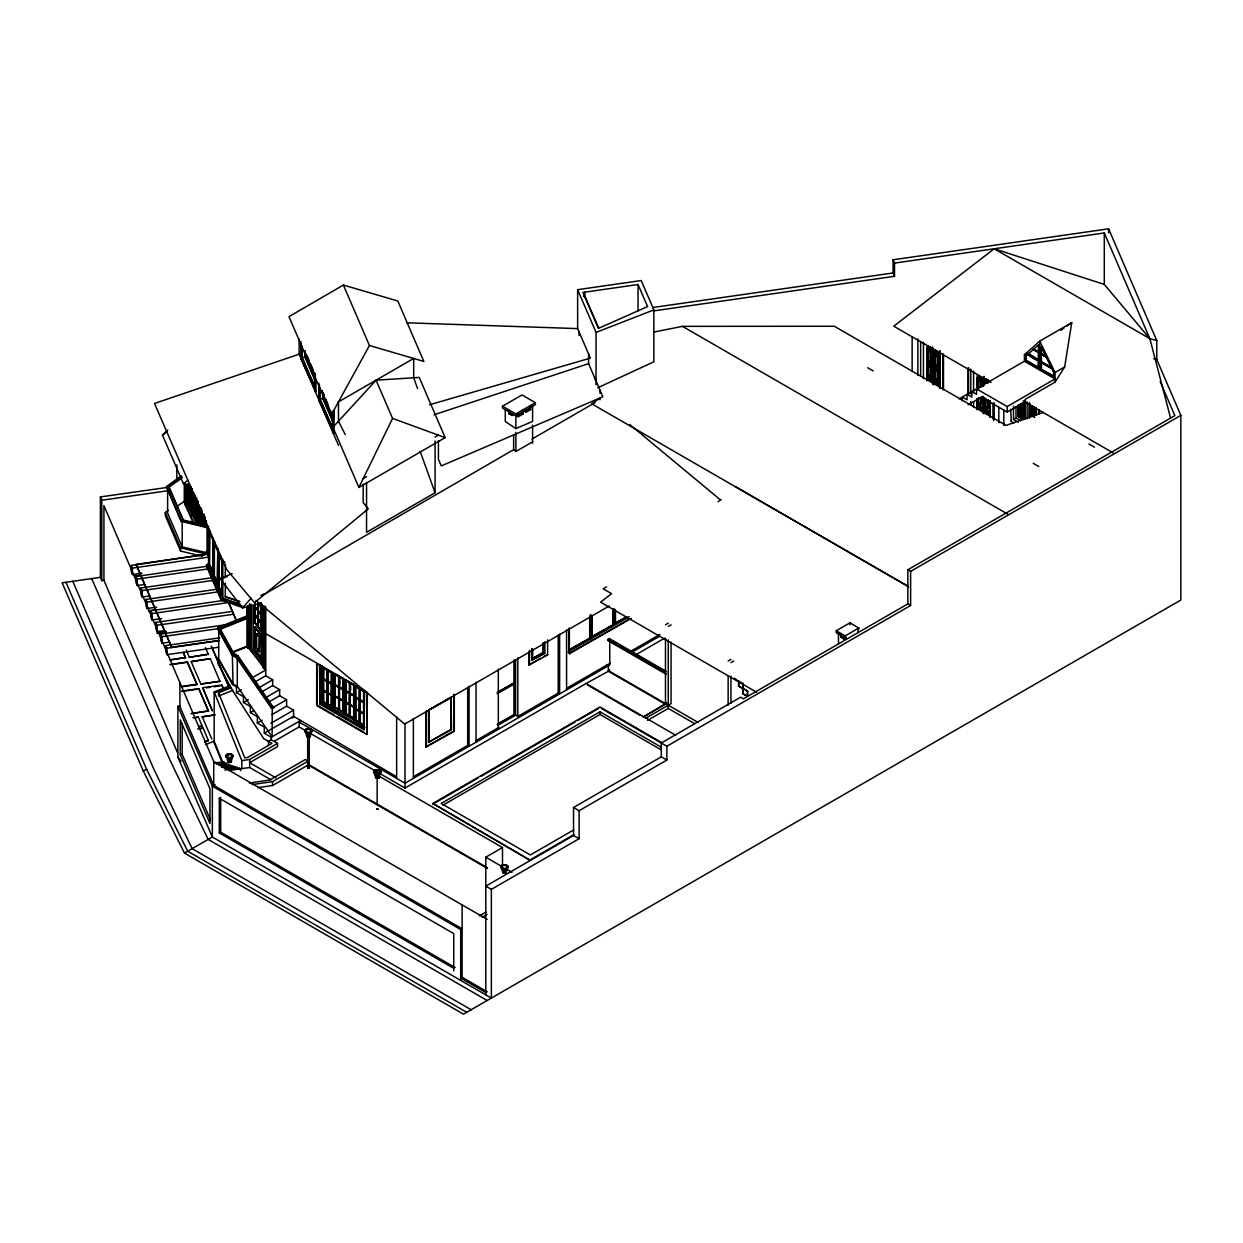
<?xml version="1.0" encoding="UTF-8"?>
<svg xmlns="http://www.w3.org/2000/svg" width="1243" height="1243" viewBox="0 0 1243 1243"><rect width="100%" height="100%" fill="white"/><g stroke="black" fill="none" stroke-linecap="round" stroke-linejoin="round"><path stroke-width="1.5" d="M579.067 335.47L579.067 331.912M598.598 327.903L584.816 296.036L584.816 292.167L638.047 284.523L647.572 306.586L598.411 328.401L582.889 292.447L584.816 292.167M596.05 384.755L596.05 332.394L577.638 289.681L641.217 280.545L653.865 309.895L653.865 361.791L597.805 387.738M229.613 762.13L229.644 757.981M227.034 754.905L227.795 761.804L229.877 762.456L229.908 757.593M308.59 732.795L308.559 736.944L306.99 736.462L306.462 732.143M305.996 729.719L306.757 736.617L308.839 737.27L308.87 732.407M309.119 732.795L309.087 736.928L310.051 736.571L310.626 732.205M377.515 773.923L377.484 778.056L375.914 777.574L375.386 773.255M374.904 770.831L375.681 777.73L377.748 778.382L377.794 773.519M504.565 873.021L504.596 868.873L502.467 868.22L503.011 872.539M502.001 865.796L502.762 872.695L504.844 873.332L504.876 868.484M505.124 868.857L505.093 873.006L506.056 872.633L506.631 868.282M230.934 760.094L231.291 756.956M231.182 760.436L231.571 756.94M310.128 735.25L310.532 731.754M379.162 772.882L378.804 776.02L502.498 847.555L502.498 864.926M379.441 772.882L379.208 777.823L377.748 778.382M229.877 762.456L231.322 761.897L231.959 756.801M308.839 737.27L310.284 736.711L310.921 731.614M379.208 777.823L379.83 772.742M504.844 873.332L506.289 872.788L506.926 867.692M1024.916 400.293L1024.916 418.875L1025.289 399.314L1055.058 382.129L1064.661 366.934L1071.746 322.636L1039.723 341.126L1024.403 354.799L1024.403 361.231L959.239 398.848M307.689 768.221L309.243 768.112L307.689 768.221L307.658 735.934M309.212 768.221L309.243 735.934M358.885 487.458L392.555 418.409L376.07 380.187L419.233 377.421L445.18 437.629L358.885 487.458L332.922 427.25L376.07 380.187M369.451 345.523L331.337 414.867L288.982 316.639L343.394 285.067L397.807 300.992L423.863 361.449L369.451 345.523L343.394 285.067M207.363 527.824L208.56 526.395M225.076 562.131L221.642 560.935L222.839 559.505L222.839 598.101L240.194 604.129M232.208 573.676L219.98 578.57L242.587 607.92L251.117 598.209M190.567 486.153L183.405 483.667L162.476 435.112L167.774 430.016M206.447 564.819L221.13 598.831L242.603 606.304L242.603 607.578L221.13 600.12L206.447 566.109L209.042 562.333M239.573 601.659L225.201 596.671L239.775 601.472M1025.801 356.151L1027.775 354.488L1038.62 360.75L1038.34 367.664L1025.801 360.423L1025.801 356.151L1026.081 360.268L1038.62 367.493M1027.93 354.255L1033.415 349.454L1038.62 352.453C1046.124 374.469 1011.289 340.116 1038.62 360.097M1033.57 349.221L1038.62 344.808C1045.596 361.402 1023.657 342.136 1038.62 351.816M162.476 435.112L167.059 431.554M183.405 483.667L187.988 480.109M1170.549 417.959L1149.868 338.655L1104.297 284.429L994.198 248.771L893.764 326.21L991.122 382.424M718.05 501.784L720.971 499.531M182.037 476.955L168.768 486.231L183.327 520.009L206.773 525.432L207.348 527.716L181.027 521.299L166.469 486.572L181.416 475.727M169.452 485.36L175.434 481.025M178.433 478.866L181.416 476.69M169.172 486.262L181.587 477.405M176.926 506.46L184.694 500.929M202.329 556.336L180.546 551.022L165.319 515.721L165.319 512.504L168.427 510.298M1060.745 330.405L1063.884 328.183M1067.038 325.961L1071.746 322.636M183.327 520.972L168.768 487.209L182.037 477.918M968.079 404.783L982.887 396.253M363.205 478.586L366.545 476.659M435.081 437.085L438.422 435.159M502.498 406.212L521.998 394.948L535.376 402.67L535.376 404.596L515.876 415.861L502.498 408.139L502.498 406.212L515.876 413.935L535.376 402.67M508.775 413.686L509.894 413.049L513.235 414.976L512.116 415.628L508.775 413.686L508.775 410.159M518.036 415.566L522.013 413.282L523.132 413.919L523.132 410.066M523.132 413.919L517.834 416.98L517.834 413.127M530.652 409.584L525.96 412.288L524.841 411.651L529.534 408.931L530.652 409.584L530.652 405.715M435.081 440.923L435.081 492.741L366.545 532.315L366.545 482.408M260.937 595.537L264.106 593.703M513.639 434.599L513.639 449.64L265.707 593.517M532.02 439.028L595.024 402.654M513.639 449.64L515.876 451.489L532.594 441.84M217.665 627.668L232.332 654.113L236.59 656.568L237.972 655.76L273.631 707.873L271.409 708.199L236.59 657.842L232.332 655.387L217.665 628.958L217.665 627.668L246.58 616.046L247.388 617.087L219.778 628.181L219.778 629.471L247.388 618.377L247.264 605.9M236.59 657.842L237.972 657.05L242.323 663.342M273.631 706.583L272.248 707.391L272.108 736.742L237.273 686.4L233.031 683.945L217.882 657.687L232.457 684.567L236.45 686.866L237.273 686.4L237.273 657.454L234.445 655.807M252.329 677.715L265.707 669.993L247.264 646.049L233.435 651.518M236.45 686.866L236.45 692.662L241.328 689.849M255.949 681.413L265.707 675.772L272.668 679.797L272.668 685.592L261.294 692.149M259.663 687.301L272.668 679.797M236.45 692.662L243.426 696.686L243.426 702.481L248.289 699.654M265.707 633.635L364.603 690.735L364.044 729.657L364.044 691.061L367.384 692.335L366.825 734.489L316.685 705.527L316.685 663.715L317.245 705.216L333.963 714.865M316.685 663.715L320.026 665.005L320.026 703.6L364.603 729.33M265.008 698.053L279.628 689.601L279.628 695.723L269.886 701.347M354.162 721.049L364.883 727.248L363.764 727.885L320.865 703.118L320.865 666.45L321.984 665.797L321.984 702.481L354.985 720.567L354.162 721.049L354.162 684.38M327.064 680.962L323.366 678.833L323.646 668.05L323.646 678.678L327.344 680.807L327.344 670.179L327.344 680.807M243.426 702.481L250.387 706.49L250.387 712.612L253.634 710.732M327.624 670.676L327.903 681.117L331.586 683.262L331.586 672.634L327.624 670.676L327.624 681.288L331.586 683.262M236.59 656.568L271.409 706.91L272.792 706.102M271.409 708.199L272.932 708.277M273.6 707.251L286.605 699.747L286.605 706.179L271.968 714.616M323.366 679.47L327.344 681.444L327.064 692.382L323.366 690.253L323.366 679.47L327.344 681.444M327.624 681.925L331.586 683.899L331.306 694.837L327.624 692.708L327.624 681.925L331.586 683.899M336.169 674.638C341.343 674.514 341.452 692.817 334.926 684.536L334.926 673.924M250.387 712.612L257.348 716.636L257.348 723.069L262.226 720.241M339.23 676.41L339.51 686.866L343.192 688.995L343.192 678.383L339.23 676.41L339.23 687.022L343.192 688.995M323.366 690.253L327.344 692.227M323.366 690.89L327.344 692.864L327.064 703.802L323.366 701.673L323.366 690.89L327.344 692.864M334.926 684.536L338.904 686.509M334.926 685.188L338.904 687.161L338.624 698.1L334.926 695.956L334.926 685.188L338.904 687.161M270.819 723.333L293.566 710.188L293.566 717.273L292.167 718.081L292.167 717.118M327.624 692.708L331.586 694.682M928.443 346.207L930.96 347.667M327.624 693.345L331.586 695.319L331.306 706.257L327.624 704.128L327.624 693.345L331.586 695.319M339.23 687.659L343.192 689.632L342.913 700.57L339.23 698.442L339.23 687.659L343.192 689.632M346.89 680.822C352.064 680.713 352.173 699.017 345.663 690.735L345.942 679.952L345.942 690.58L349.625 692.708M926.781 348.786L932.903 352.002L932.623 364.712L926.781 361.34L926.781 348.786L932.903 352.002M257.348 723.069L264.308 727.077L264.308 733.199L293.566 716.31L396.362 776.611M928.443 351.676L931.24 352.965L930.96 361.822L928.443 360.361L928.443 351.676L931.24 352.965M319.467 665.316L320.026 703.6M320.865 703.118L321.984 702.481M323.366 701.673L327.344 703.647M351.225 683.324L353.96 684.582M932.623 350.557L926.781 347.185L932.623 350.557L932.623 346.968M334.926 695.956L338.904 697.929M334.926 696.608L338.904 698.582L338.624 709.504L334.926 707.376L334.926 696.608L338.904 698.582M935.42 350.231L937.921 351.676M345.663 691.372L349.625 693.345L349.345 704.284L345.663 702.155L345.663 691.372L349.625 693.345M933.742 352.81L939.863 356.026L939.584 368.736L933.742 365.349L933.742 352.81L939.863 356.026M355.545 686.789L355.824 697.245L359.522 699.374L359.522 688.762L355.545 686.789L355.545 697.401L359.522 699.374M327.624 704.128L331.586 706.102M264.308 733.199L271.285 737.223L300.744 720.443M339.23 698.442L343.192 700.415M339.23 699.079L343.192 701.052L342.913 711.99L339.23 709.862L339.23 699.079L343.192 701.052M349.998 693.237L353.96 695.21L349.998 693.237L349.998 682.625M935.42 355.7L938.201 356.99L937.921 365.83L935.42 364.385L935.42 355.7L938.201 356.99M349.998 693.874L353.96 695.847L349.998 693.874L349.998 704.657L353.96 706.63L349.998 704.657M926.781 361.34L932.903 364.556M928.443 360.361L931.24 361.651M275.899 777.838L249.672 762.705L277.531 746.623L277.531 743.407L271.285 739.787L268.488 741.403L268.488 744.619M359.88 689.29L360.159 699.747L363.842 701.875L359.88 699.902L359.88 689.29L363.562 691.419L363.562 702.031M939.863 354.41C924.59 343.348 943.406 361.915 939.863 350.837M926.781 362.94L932.903 366.157L932.623 378.866L926.781 375.495L926.781 362.94L932.903 366.157M274.548 741.108L299.143 726.922L305.856 730.806M334.926 707.376L338.904 709.349M363.562 691.419L364.883 690.58M345.663 702.155L349.625 704.128M928.443 365.83L931.24 367.12L930.96 375.976L928.443 374.516L928.443 365.83L931.24 367.12M345.663 702.792L349.625 704.765L349.345 715.704L345.663 713.575L345.663 702.792L349.625 704.765M355.545 698.053L359.522 700.027L359.243 710.965L355.545 708.821L355.545 698.053L359.522 700.027M229.846 685.763L214.169 691.963L241.81 760.607L249.672 759.489L277.531 743.407M933.742 365.349L939.863 368.565M935.42 364.385L938.201 365.675M339.23 709.862L343.192 711.835M933.742 366.965L939.863 370.181L939.584 382.891L933.742 379.503L933.742 366.965L939.863 370.181M349.998 705.294L353.96 707.267L349.998 705.294L349.998 716.077L353.96 718.05L349.998 716.077M359.88 700.555L363.842 702.513L359.88 700.555L359.88 711.322L363.842 713.296L359.88 711.322M215.117 784.566L212.335 786.182L212.335 837.005L491.358 998.098L491.358 889.366L579.114 838.699L579.114 810.716L666.87 760.048L666.87 746.22L910.622 605.496L910.622 571.392L1180.85 415.38L1156.782 359.553L1156.782 340.566L1108.601 228.821L893.095 259.787L893.095 272.978L894.525 276.288L654.098 310.843M935.42 369.855L938.201 371.144L937.921 379.985L935.42 378.54L935.42 369.855L938.201 371.144M926.781 375.495L932.903 378.711M928.443 374.516L931.24 375.806M926.781 380.684L927.06 376.94L932.903 380.311L932.903 383.901M345.663 713.575L349.625 715.548M355.545 708.821L359.522 710.794M355.545 709.473L359.522 711.447L359.243 722.385L355.545 720.241L355.545 709.473L359.522 711.447M933.742 379.503L939.863 382.72M935.42 378.54L938.201 379.83M926.781 377.095L932.903 380.311M359.88 711.975L363.842 713.933L359.88 711.975L359.88 722.742L363.842 724.716L359.88 722.742M933.742 384.708L934.021 380.948L939.863 384.336L939.863 387.925M453.742 968.344L219.296 832.981L219.296 798.239L220.695 797.447M355.545 720.241L359.522 722.214M933.742 381.119L939.863 384.336M606.522 586.882L603.166 588.825L611.587 593.672L600.602 602.156L756.645 692.258M252.143 784.566L272.559 781.661L308.171 761.089L308.171 764.958L487.458 868.453M976.92 390.286L976.92 377.732L983.058 380.948L983.058 386.324M257.705 787.642L272.559 785.514L308.171 764.958M1038.62 344.808L1038.34 351.971M978.396 388.997L978.676 380.156L981.178 381.601L981.178 386.806M1024.403 354.799L1027.604 352.95M1033.415 349.454L1038.62 352.453M1041.121 346.579L1046.171 356.166L1041.121 353.587L1041.121 346.579L1045.891 356.337M978.396 380.311L981.178 381.601M1027.775 354.488L1038.62 360.75M983.881 376.567L983.881 380.156L988.558 382.518M976.92 377.732L983.058 380.948M983.881 385.346L983.881 381.756L987.082 383.295M1041.121 353.587L1046.171 356.166M1041.121 354.224L1046.606 357.067L1051.718 367.54L1041.121 361.744L1041.121 354.224L1046.326 357.223L1051.438 367.71M428.68 742.195L450.96 729.33L450.96 697.168L451.52 729.657L428.68 742.195L428.68 710.033L449.376 698.084M609.319 605.947L404.736 724.063L256.042 600.447M428.68 710.033L451.52 697.494M177.609 752.885L103.93 580.341L101.802 580.652L100.388 577.342L62.15 582.827L143.225 770.893L184.477 853.086L212.335 837.005L177.904 757.158L177.904 706.335L179.536 705.682L213.734 785.374L462.101 928.77L460.718 929.578L212.335 786.182L177.904 706.335M219.296 832.981L220.695 832.188L455.14 967.536M1041.121 361.744L1051.718 367.54M1041.121 362.521L1052.246 368.612L1053.94 372.077L1053.94 376.349L1041.121 369.264L1041.121 362.521L1051.966 368.783L1053.66 372.232L1053.66 376.505M543.455 652.451L532.315 658.572L543.455 652.451L543.455 642.802M531.755 648.597L531.755 660.173L544.838 653.259L544.838 641.683M531.755 660.173L544.838 653.259M978.396 397.946L978.396 403.152L981.178 404.441L981.178 397.496M976.92 399.065L976.92 404.441L983.058 407.657L983.058 396.905M976.92 409.631L977.2 405.886L983.058 409.258L983.058 412.847M528.974 651.86L528.974 665.005L540.487 658.339M543.781 656.444L547.635 654.875L547.635 639.85M1041.121 369.264L1053.94 376.349M528.974 665.005L547.635 654.875M978.396 403.152L981.178 404.441M976.92 404.441L983.058 407.657M985.715 407.067C987.75 386.961 980.96 407.642 988.216 408.512L988.216 399.826L988.216 408.512M983.881 397.713L983.881 408.465L990.018 411.682L990.018 400.93M976.92 406.041L983.058 409.258M983.881 413.655L984.161 409.91L990.018 413.282L990.018 416.871M568.797 628.818L568.797 650.042L589.974 638.141L589.974 614.974M591.932 615.456L591.932 636.696L613.234 624.716L613.234 609.272M615.192 609.754L615.192 623.256L626.519 616.73M568.797 650.042L589.974 638.141M591.932 636.696L613.234 624.716M615.192 623.256L626.798 616.885M498.505 691.59L514.478 682.687L514.478 660.251M497.216 692.662L514.478 682.687M567.973 652.14L629.3 616.714M498.505 692.569L514.478 683.65L514.478 714.539L497.216 724.514M497.216 693.625L514.478 683.65M1055.058 382.129L1055.058 372.48L1064.661 366.934M569.356 628.103L569.356 653.585L629.611 618.796M569.356 653.585L631.273 618.486M983.881 408.465L990.018 411.682M983.881 410.066L990.018 413.282M962.331 400.712L962.331 397.076L967.07 399.795L967.07 394.342L971.793 397.076L971.793 391.607L976.532 394.342L976.532 388.873L1007.187 406.554L1055.058 378.913L1024.403 361.231M666.17 674.25L607.672 640.471L607.672 639.508L609.334 638.545L666.17 671.36M425.898 712.286L425.898 747.027L452.11 731.894M1024.916 408.745L1018.235 404.892L1018.235 416.7L1023.238 419.606M425.898 747.027L454.301 731.272L454.301 694.588M981.271 397.061L1007.187 412.023L1025.289 401.567M1018.235 406.57L1024.916 410.439M1018.235 408.263L1024.916 412.117M1024.916 405.373L1021.855 403.276M1018.235 409.957L1024.916 413.81M1024.916 407.051L1020.177 404.006M1029.375 404.565L1036.336 408.263M1018.235 411.635L1024.916 415.504M1029.375 406.259L1036.336 409.957M1018.235 413.329L1024.916 417.182M1029.375 407.937L1036.336 411.635M1018.235 415.022L1025.195 418.72M1029.375 409.631L1036.336 413.329M1010.714 409.475L1011.258 420.724M1013.496 406.197L1013.496 419.435L1015.997 417.99L1020.783 420.755M1018.235 416.7L1023.517 419.435M1029.375 411.324L1036.336 415.022M1029.375 413.002L1034.658 415.737M261.123 857.126L262.522 856.334M665.471 624.794L668.252 623.178M1029.375 414.696L1034.658 417.43M498.505 723.442L514.478 714.539M668.252 626.394L671.049 624.794M497.713 725.508L515.596 715.176L519.217 717.273M413.593 776.642L467.679 745.427L469.077 746.22L469.077 686.385M476.224 740.486L498.319 727.73L499.717 728.538M559.614 634.116L559.614 693.951L558.216 693.143L517.818 716.465L517.818 657.811M566.855 688.156L610.235 663.109M629.813 651.814L659.893 634.443M631.366 652.528L659.629 636.198M310.905 733.712L405 788.046L586.074 683.495L675.71 735.25M609.754 669.822L608.355 670.63L698.209 722.494M636.323 654.486L664.554 638.187M665.471 638.249L665.471 704.237L608.355 671.267L586.074 683.495M432.859 803.475L530.357 860.42L432.859 803.475L600.012 706.972L662.208 742.894M432.859 804.128L477.98 778.071M481.336 776.145L574.934 722.105M578.275 720.163L598.334 708.588M661.09 747.074L600.012 711.804L441.218 803.475L530.357 854.951L573.815 829.858M442.881 805.231L600.012 714.507L661.09 749.778M307.487 883.897L308.886 883.105M728.149 660.981L730.946 659.365M730.946 662.581L733.727 660.981M666.87 702.792L643.19 717.118M644.775 716.186L665.471 704.237M645.972 718.081L671.049 703.6L671.049 642.087M579.114 838.699L573.536 835.482L573.536 807.499L661.292 756.832L661.292 743.003L740.673 697.168L743.454 698.784L907.841 603.88L907.841 569.776L1174.868 415.613L1160.17 381.554M647.556 720.381L668.252 708.432L694.651 723.659M734.287 678.181L736.975 680.061M738.746 685.903L738.746 680.76L738.466 686.074L747.649 691.061L747.649 696.204L742.926 693.796L742.926 683.495L739.942 681.785M742.926 683.495L743.19 693.625M846.281 639.415L846.281 637.162L845.178 637.814L836.259 632.656L836.259 630.729L849.917 622.852L858.82 627.995L857.717 632.827M837.378 633.308L838.481 632.656L838.481 644.169M738.466 686.074L747.649 691.061M840.796 637.208L841.915 636.571L844.976 638.343L843.873 638.98L840.796 637.208L840.796 633.992M836.259 630.729L845.178 635.872L858.82 627.995M485.78 994.882L485.78 857.204L502.498 847.555M530.357 859.783L573.815 834.69M573.815 835.327L485.78 886.15L491.358 889.366M479.378 915.905L486.06 912.051M482.051 917.256L487.038 914.382M462.101 977.262L460.718 978.07L485.78 992.551L487.178 991.743L462.101 977.262L462.101 904.888M505.279 410.05L505.279 421.517L515.876 428.571L532.594 421.424L532.594 406.477M300.744 721.406L299.143 722.105L405 783.214L609.754 665.005L609.754 640.875L614.788 643.781M224.626 626.845L219.467 628.911L226.288 641.186M228.075 625.462L245.275 618.548M231.089 653.196L247.714 646.624L247.714 606.46M232.752 690.362L218.55 696.018L218.55 692.802L230.98 687.845M214.526 692.848L230.328 686.602M204.862 741.776L208.436 740.362L204.862 742.087M205.483 744.619L214.169 741.185L222.575 762.037M143.225 770.893L146.705 769.51L187.709 851.222L466.715 1012.315M227.034 755.154L229.069 754.361L231.773 755.2L231.913 757.127L229.908 757.842L227.205 756.754M227.314 755.324L228.821 754.734M305.996 729.967L308.015 729.175L310.719 730.014L310.921 731.878L308.87 732.655L306.166 731.568M306.85 734.815L307.798 734.442M306.757 736.617L306.601 735.095L308.062 734.613M374.904 771.08L376.94 770.287L379.643 771.126L379.83 772.991L377.794 773.767L375.075 772.68M375.2 771.25L376.691 770.66M502.001 866.045L504.021 865.252L506.724 866.091L506.88 868.002L504.876 868.733L502.172 867.645M596.05 332.394L653.865 309.895M1043.172 412.474L1006.038 425.401L834.317 326.256L682.469 326.35L654.02 332.005M299.159 339.044L299.159 354.162L154.505 403.478L226.521 569.294L254.458 602.715L368.301 508.807L363.205 502.716L363.205 484.149M433.978 414.805L588.592 363.64L588.592 353.991M429.488 404.783L590.363 358.124L577.638 328.603L577.638 289.681M219.98 578.57L227.189 576.721M242.587 607.92L260.595 603.29M257.798 610.903L257.798 618.812L255.266 614.974L254.908 607.159L258.156 610.81L254.908 606.833L258.156 610.468M261.356 614.632L258.109 610.981L258.109 603.399L261.356 607.05L258.109 603.073M258.109 610.981L261.356 614.959L258.466 611.214M255.266 614.974L261.356 623.194L258.466 619.449M257.798 619.138L257.798 626.721L255.266 622.898L254.908 615.394L258.156 619.045M260.999 615.052C263.796 632.159 255.576 616.761 258.109 611.307M262.118 619.604L263.92 621.376L262.118 619.604L262.118 604.424M262.118 620.568L263.92 622.339L262.118 620.568L262.118 642.398L263.563 644.262L262.475 642.305L262.475 620.475M254.908 622.976L261.683 631.848L255.266 622.898M249.47 625.975L251.272 627.746L249.47 625.975L249.47 604.145M249.47 626.938L251.272 628.709L250.915 649.809L249.47 647.945L249.47 626.938L250.915 628.803L250.915 649.809M261.31 658.51L254.597 649.778L254.955 626.658L261.683 635.391L261.683 658.417L254.908 649.561L261.356 657.361L260.999 635.701L255.266 627.715L255.266 649.467M260.999 623.287C263.78 639.803 255.623 624.747 258.109 619.542M256.679 633.635L259.601 636.867L259.228 651.627L256.679 648.302L256.679 633.635L259.228 636.96L259.228 651.627M260.999 635.701L254.597 626.752M262.118 643.361L263.92 645.133L262.118 643.361L262.118 664.368L263.563 666.232L262.475 664.275L262.475 643.268M249.47 647.945L251.272 649.716M246.984 606.926L246.984 646.811L248.274 648.473L248.988 605.823M256.679 648.302L259.601 651.534M261.154 660.639L253.184 650.291L251.397 650.757L261.636 664.057M254.597 649.778L254.955 626.658M263.314 606.242L263.314 668.004L264.044 606.056M263.314 668.004L265.318 669.48L265.318 606.366M893.095 259.787L894.525 263.096L1104.297 232.954L1149.868 338.655L1156.782 340.566M305.234 353.742L305.234 356.803L315.209 378.991M302.267 346.766L302.267 357.487L304.955 357.098L315.132 380.731M301.598 357.844L314.93 387.816L301.598 357.844L301.598 345.243M652.668 307.534L893.095 272.978M300.93 358.559L315.971 391.561L300.93 358.559L300.93 341.67M323.087 393.643L323.087 398.226L332.332 418.705M320.135 388.189L320.135 398.91L322.807 398.537L332.269 420.476M319.467 399.267L332.782 429.239L319.467 399.267L319.467 384.864M318.798 399.982L333.839 432.984L318.798 399.982L318.798 383.093M100.388 577.342L100.388 496.92L167.619 487.365M100.388 496.92L101.802 500.23L168.706 490.612M184.259 483.62L184.259 502.747L193.597 523.474M196.658 524.251L187.6 505.14L186.077 505.357L193.597 522.837M186.838 505.248L186.077 505.994L186.077 484.226M209.616 530.139L209.228 564.291L213.035 572.184M136.077 564.431L171.767 647.525L136.077 564.431L207.767 554.129L209.29 557.656M142.013 573.147L132.457 574.515L131.307 571.873L131.307 565.441L207.767 554.129M131.307 565.441L132.457 568.082L208.917 557.097L206.338 551.131M222.171 560.205L222.171 594.309L218.752 586.37L218.752 552.265L222.171 560.205L222.171 594.309M209.228 564.291L212.351 570.599M134.43 575.96L140.148 575.136M144.856 584.459L137.212 585.562L136.062 582.905L136.062 576.472L206.866 566.295M136.062 576.472L137.212 579.129L208.016 568.952M214.371 575.276L214.371 541.171L213.982 575.323L217.105 581.631M149.813 595.941L142.153 597.028L141.018 594.387L141.018 587.955L211.823 577.777M141.018 587.955L142.153 590.596L212.957 580.419M217.416 583.278L217.789 549.126L217.416 583.278L213.982 575.323M218.752 586.37L222.559 594.247M156.665 607.143L147.109 608.511L145.959 605.869L145.959 599.421L216.764 589.26M145.959 599.421L147.109 602.078L217.913 591.901M149.067 610.717L156.711 609.614M149.067 611.043L223.6 600.462M161.621 618.61L152.05 619.993L150.916 617.336L150.916 610.903L152.05 613.56L228.526 602.56L236.605 621.329M164.744 630.589L157.1 631.693L155.857 628.818L155.857 622.386L232.317 611.401M155.857 622.386L157.1 625.26L233.56 614.26M156.758 633.293L166.313 631.91M158.669 633.34L166.313 632.236M169.701 642.072L162.056 643.159L160.906 640.518L160.906 634.085L229.815 624.172M160.906 634.085L162.056 636.727L217.758 628.725M218.613 647.23L166.997 654.641L165.863 652L165.863 645.568L219.685 637.83M171.767 647.199L218.939 640.425M165.863 645.568L166.997 648.209L218.939 640.751M170.182 659.722L185.487 657.516L170.182 660.049M189.309 657.298L208.42 654.222L189.309 657.298L186.341 650.12M170.182 664.43L187.398 661.96L197 684.567L181.711 686.773M191.22 661.431L210.331 658.681L219.949 681.288L200.838 684.038L191.22 661.742L210.331 658.681M170.182 664.756L187.398 662.286L197 684.567M181.711 686.447L197 684.256M202.718 687.767L212.335 710.716L202.718 687.767L221.829 685.033L223.32 688.451M181.696 691.124L198.896 688.638L208.513 710.934L191.298 713.731M181.696 691.434L198.896 688.964L208.513 711.26M206.54 687.861L210.362 687.317M214.184 686.773L219.918 685.95M191.298 713.404L208.513 710.934M192.898 717.864L198.398 717.071L202.205 726.223L198.538 726.751M214.977 715.02L202.127 716.869L214.977 714.694M194.731 717.926L198.398 717.071M198.538 726.44L202.205 726.223M197.653 728.911L203.153 728.118L208.436 740.673M199.486 728.957L203.153 728.118M180.282 754.625L209.958 823.441L209.958 788.699L180.282 719.883L180.282 754.625L182.193 754.361L210.347 819.65M583.387 296.238L584.816 296.036M214.542 762.984L223.973 761.648L225.076 764.414M216.81 764.336L226.195 763M219.063 765.377L228.432 764.041L229.551 766.807M221.332 766.403L230.654 765.082M221.736 767.382L232.892 765.797M224.004 768.081L235.113 766.511M226.273 768.795L237.351 767.226M224.874 770.023L239.588 767.925L240.691 770.707M228.992 770.474L249.672 767.521L270.974 779.827M249.346 782.966L269.762 780.06L305.39 759.489L308.171 761.089M407.005 322.807L577.638 328.603M183.948 521.563L196.394 524.515M199.952 525.369L207.053 527.063M167.619 489.198L167.619 513.095L182.177 546.873L207.053 552.793L207.053 526.1M166.469 486.572L181.027 520.335L207.348 526.752M165.319 512.504L180.546 547.806L207.767 554.456M1153.706 358.699L1156.782 359.553M222.839 599.39L231.524 602.404M392.555 418.409L445.18 437.629M994.198 248.771L1149.868 338.655M1023.02 400.852L1113.184 452.903M983.881 380.156L988.278 382.689M983.881 381.756L986.818 383.45M1088.915 443.969L1094.493 447.185M1013.496 419.435L1018.266 422.2M1010.714 421.051L1013.977 422.946M985.435 407.222L987.936 408.667M867.676 367.742L873.254 370.958M1033.197 463.313L1038.775 466.529M682.469 326.35L1007.855 514.214M907.841 569.776L910.622 571.392M735.499 486.681L908.524 586.572M908.4 586.634L591.668 403.773L600.012 398.226L600.012 399.78M907.841 603.88L910.622 605.496M742.926 693.796L747.369 696.36L747.369 691.217M612.675 641.435L616.031 643.361M621.034 646.267L624.374 648.193M627.731 650.12L631.071 652.047M636.074 654.952L639.43 656.879M642.771 658.806L646.111 660.732M651.13 663.638L654.471 665.564M657.811 667.491L662.83 670.381M607.672 639.508L666.17 673.286M618.159 645.723L621.516 647.665M624.872 649.607L645.024 661.245M648.395 663.172L665.191 672.883M606.972 665.005L608.355 665.797L608.355 671.267M569.356 652.932L569.915 653.896M587.753 685.111L639.819 715.176M601.69 708.588L660.53 742.568M661.292 743.003L666.87 746.22M661.292 756.832L666.87 760.048M454.301 731.272L453.742 694.278M573.536 807.499L579.114 810.716M360.284 687.923L363.344 689.694M320.865 666.45L363.842 691.263L363.764 727.885M323.366 668.221L327.344 670.505M237.972 655.76L233.731 653.305L219.778 628.181M319.467 703.926L364.044 729.657M337.304 716.791L364.044 732.236M272.668 685.592L279.628 689.601M279.628 695.723L286.605 699.747M286.605 706.179L293.566 710.188M273.631 707.873L270.617 704.237M271.409 706.91L272.248 707.391M485.78 857.204L502.172 866.666M507.082 869.494L512.007 872.337M308.171 764.305L487.458 867.816M147.249 606.553L213.734 761.493L487.178 919.369M219.296 798.239L453.742 933.602L453.742 970.83M487.178 1000.506L208.156 839.413L170.058 760.265L91.718 578.585M471.175 1009.751L192.152 848.658L152.889 767.071L72.793 581.304M184.477 853.086L463.499 1014.179L1180.85 600.027L1180.85 415.38M629.735 424.5L720.598 500.043M259.43 604.238L261.356 606.724L260.999 603.026M247.388 618.377L246.58 616.046M177.904 757.158L181.105 761.306M245.586 668.05L252.127 677.497M254.302 680.636L259.74 688.513M261.916 691.652L268.441 701.099M237.273 657.454L242.727 665.316M244.902 668.454L251.428 677.901M253.603 681.04L259.041 688.917M261.216 692.056L267.742 701.503M228.153 644.542L233.731 654.595L233.731 653.305L232.332 654.113L233.031 683.945M345.274 434.646L338.469 421.191L338.469 401.893L413.686 358.466L413.686 377.779L417.57 388.562M1055.058 372.48L1039.723 341.126L1039.723 370.072M594.574 377.53L596.05 380.964M588.592 363.64L602.855 396.75L441.281 465.907L438.422 459.288L438.422 440.721M307.037 355.762L309.243 360.905M310.719 364.323L312.941 369.451M321.953 390.349L324.159 395.476M325.635 398.91L327.841 404.037M304.535 350.914L315.442 376.241M321.657 390.659L332.58 415.97M305.234 356.803L314.821 379.037M323.087 398.226L332.689 420.46M302.267 357.487L314.65 386.185M320.135 398.91L332.502 427.608M299.159 354.162L338.469 445.32M196.643 499.5L193.644 492.554L193.644 515.348L196.643 522.293L196.643 497.604M198.911 504.767L201.164 509.987M189.107 483.915L191.36 489.12M193.644 494.45L196.643 501.395M198.165 504.938L201.164 511.883M201.925 513.623L204.163 518.844M221.642 560.935L206.773 525.432M191.36 491.032L188.361 484.071L188.361 504.969L191.36 511.93L191.36 487.225M193.644 496.345L196.643 503.306M198.165 506.833L201.164 513.779M201.925 515.519L204.163 520.739M188.361 485.966L191.36 492.927M193.644 498.241L196.643 505.202M198.165 508.729L201.164 515.69M201.925 517.43L204.163 522.635M188.361 487.877L191.36 494.823M193.644 500.152L196.643 507.097M198.165 510.624L201.164 517.585M201.925 519.325L204.163 524.546M188.361 489.773L191.36 496.718M193.644 502.048L196.643 508.993M198.165 512.536L201.164 519.481M201.925 521.221L203.417 524.701M188.361 491.669L191.36 498.629M193.644 503.943L196.643 510.904M198.165 514.431L201.164 521.376M188.361 493.58L191.36 500.525M193.644 505.854L196.643 512.8M198.165 516.327L201.164 523.287M188.361 495.475L191.36 502.421M193.644 507.75L196.643 514.695M198.165 518.238L201.164 525.183L201.164 508.092M188.361 497.371L191.36 504.332M193.644 509.646L196.643 516.606M198.165 520.133L200.418 525.338M188.361 499.266L191.36 506.227M193.644 511.541L196.643 518.502M188.361 501.178L191.36 508.123M193.644 513.452L196.643 520.397M188.361 503.073L191.36 510.018M228.277 601.674L236.621 621.049M186.357 504.782L186.838 505.885M208.56 564.99L222.839 598.101M216.826 585.453L208.56 566.28L208.56 528.322M218.333 588.933L221.332 595.91M211.994 647.246L228.867 686.369M211.232 646.111L228.867 687.006M205.452 647.681L208.42 654.548M223.32 689.104L221.829 685.033M183.265 652.373L185.487 657.516M183.265 652.699L185.487 657.842M202.127 716.543L211.807 739.026M65.972 582.283L146.705 769.51M145.726 603.01L103.93 505.637L103.93 580.341M202.671 513.39L204.163 516.917M218.55 692.802L244.747 757.842L247.668 757.422L271.968 743.407L263.734 738.653L232.457 690.362L217.882 663.467L217.882 657.687M221.876 761.897L214.169 742.786L214.169 691.963M420.165 451.395L435.081 492.741M227.5 757.329L228.044 761.648M502.467 867.769L502.856 870.892M502.203 867.785L502.623 871.25M375.386 772.804L375.759 775.927M375.122 772.82L375.681 777.73M306.198 731.707L306.617 735.172M227.516 756.878L227.889 760.001M227.251 756.894L227.795 761.804M506.181 871.25L506.289 872.788M310.175 735.172L310.284 736.711M231.229 760.359L231.322 761.897M502.607 871.157L502.762 872.695M1108.601 228.821L1108.601 232.705M1104.297 232.954L1104.297 284.429M1041.401 346.409L1041.401 353.416M1041.401 354.069L1041.401 361.589M1041.401 362.35L1041.401 369.109M1039.117 409.786L1039.117 413.655M1038.34 352.608L1038.34 360.268M1038.34 360.905L1038.34 367.664M1038.558 410.112L1038.558 413.966M1035.776 407.704L1035.776 415.271M1029.655 402.716L1029.375 418.068L1029.375 402.872M1027.138 401.722L1027.138 418.751M1018.514 404.721L1018.514 416.545M1015.997 406.632L1015.997 417.99M1007.187 406.554L1007.187 412.023M1003.816 410.221L1003.816 425.557M998.813 407.362L998.813 422.698M993.794 402.561L993.794 419.808M993.639 403.167L993.639 420.367M993.079 403.478L993.079 418.782M990.298 401.256L990.298 416.545M989.739 401.085L989.739 411.837M989.739 413.453L989.739 417.026M984.161 376.411L984.161 379.985M984.161 381.601L984.161 385.19M984.161 397.542L984.161 408.294M984.161 409.91L984.161 413.484M982.778 381.119L982.778 386.495M982.778 397.061L982.778 407.813M982.778 409.429L982.778 413.002M980.898 381.756L980.898 386.977M980.898 397.651L980.898 404.596M978.676 380.156L978.676 388.841M978.676 397.776L978.676 402.996M977.2 377.577L977.2 390.131M977.2 398.894L977.2 404.27M977.2 405.886L977.2 409.475M973.58 371.175L973.58 392.198M973.58 401.769L973.58 407.502M970.799 368.969L970.799 393.813M970.799 401.458L970.799 405.28M968.561 367.648L968.561 394.419M968.002 367.959L968.002 394.746M943.484 355.078L943.484 389.51M942.94 353.494L942.94 389.836M940.143 351.272L940.143 387.598M939.584 350.992L939.584 354.581M939.584 356.182L939.584 368.736M939.584 370.336L939.584 382.891M939.584 384.491L939.584 388.08M937.921 357.145L937.921 365.83M937.921 371.3L937.921 379.985M935.684 355.545L935.684 364.23M935.684 369.699L935.684 378.385M934.021 352.655L934.021 365.193M934.021 366.809L934.021 379.348M934.021 380.948L934.021 384.538M932.623 352.173L932.623 364.712M932.623 366.312L932.623 378.866M932.623 380.467L932.623 384.056M930.96 353.136L930.96 361.822M930.96 367.291L930.96 375.976M928.723 351.52L928.723 360.206M928.723 365.675L928.723 374.361M927.06 348.63L927.06 361.169M927.06 362.785L927.06 375.324M927.06 376.94L927.06 380.513M923.44 342.229L923.44 378.54M920.643 341.918L920.643 376.334M917.862 339.013L917.862 375.355M912.144 336.931L912.144 371.393M894.525 263.096L894.525 276.288M849.917 622.852L849.917 624.778M845.178 635.872L845.178 637.814M843.873 635.763L843.873 638.98M730.946 676.161L730.946 703.289M728.149 676.363L728.149 705.185M668.252 639.85L668.252 708.432M638.047 284.523L638.047 310.968M615.471 609.909L615.471 623.427M614.353 608.806L614.353 625.353M612.954 609.101L612.954 624.545M609.334 638.545L609.334 639.508M600.012 390.131L600.012 393.363M600.012 711.804L600.012 714.507M592.212 615.627L592.212 636.851M591.093 614.881L591.093 638.778M589.695 616.746L589.695 637.985M569.076 628.974L569.076 650.198M566.575 630.092L566.575 689.927M558.216 635.251L558.216 693.143M544.294 643.284L544.294 652.932M543.175 642.647L543.175 652.295M532.594 425.137L532.594 443.207M532.594 649.079L532.594 658.728M532.315 648.908L532.315 660.499M529.518 650.307L529.518 665.316M515.876 413.935L515.876 428.571M515.876 432.393L515.876 451.489M515.596 660.313L515.596 715.176M514.198 660.095L514.198 682.531M514.198 683.495L514.198 714.383M498.319 669.06L498.319 727.73M476.038 682.376L476.038 742.195M467.679 687.519L467.679 745.427M460.718 929.578L460.718 980.401M429.239 710.359L429.239 742.522M426.442 710.685L426.442 747.354M413.36 718.563L413.36 778.398M405 723.379L405 788.046M396.641 716.636L396.641 778.398M377.142 777.108L377.142 804.765M366.825 692.662L366.825 734.489M363.562 702.683L363.562 713.451M363.562 714.104L363.562 724.871M360.159 700.384L360.159 711.167M360.159 711.804L360.159 722.587M359.243 688.917L359.243 699.545M359.243 700.182L359.243 710.965M359.243 711.602L359.243 722.385M355.824 697.898L355.824 708.665M355.824 709.318L355.824 720.085M353.68 684.753L353.68 695.365M353.68 696.002L353.68 706.785M353.68 707.422L353.68 718.205M350.262 682.454L350.262 693.081M350.262 693.718L350.262 704.486M350.262 705.138L350.262 715.906M349.345 682.252L349.345 692.864M349.345 693.501L349.345 704.284M349.345 704.921L349.345 715.704M345.942 691.217L345.942 702M345.942 702.637L345.942 713.42M344.264 679.641L344.264 714.383M342.913 678.538L342.913 689.15M342.913 689.803L342.913 700.57M342.913 701.223L342.913 711.99M339.51 687.503L339.51 698.286M339.51 698.923L339.51 709.706M338.624 676.052L338.624 686.68M338.624 687.317L338.624 698.1M338.624 698.737L338.624 709.504M335.206 673.768L335.206 684.38M335.206 685.017L335.206 695.8M335.206 696.437L335.206 707.22M333.839 432.984L333.839 410.454L333.077 433.092M333.544 673.442L333.544 708.184M332.704 673.924L332.704 708.665M332.409 411.278L332.409 429.286M331.306 672.805L331.306 683.417M331.306 684.054L331.306 694.837M331.306 695.474L331.306 706.257M327.903 681.77L327.903 692.537M327.903 693.19L327.903 703.958M327.064 681.599L327.064 692.382M327.064 693.019L327.064 703.802M323.646 679.315L323.646 690.098M323.646 690.735L323.646 701.503M323.475 393.596L323.475 398.18M322.807 393.705L322.807 398.537M319.839 388.406L319.839 399.221M315.971 380.296L315.971 391.561M315.209 376.645L315.209 391.669M314.93 373.397L314.93 387.816M314.541 373.459L314.541 387.863M304.955 350.666L304.955 357.098M299.143 721.126L299.143 726.922M272.559 781.661L272.559 785.514M271.285 737.223L271.285 739.787M265.707 606.988L265.707 675.772M264.604 606.553L264.604 669.666M263.563 606.304L263.563 621.469M263.563 622.432L263.563 644.262M263.563 645.226L263.563 666.232M262.475 606.227L262.475 619.511M261.636 603.927L261.636 664.71M261.31 602.871L261.31 631.941M260.999 607.143L260.999 614.726M258.466 605.201L258.466 610.888M258.466 612.799L258.466 619.138M258.466 621.36L258.466 627.047M257.798 602.979L257.798 610.562M255.266 602.948L255.266 606.739M254.908 603.041L254.955 623.116M254.597 603.834L254.597 623.209M253.184 605.683L253.184 650.291M251.397 604.207L251.397 651.41M251.272 627.746L251.272 605.931L250.915 627.839M249.827 604.051L249.827 625.882M249.827 626.845L249.827 647.852M249.672 759.489L249.672 767.521M248.274 606.009L248.274 648.473M241.81 760.607L241.81 768.64M225.403 564.275L225.201 577.731M225.403 583.216L225.201 596.671M221.13 598.831L221.13 600.12M220.695 799.373L220.695 832.188M219.949 681.288L200.838 684.038M219.125 554.098L219.125 586.308M218.721 629.222L218.721 658.168M218.084 548.474L218.084 587.069M213.734 761.493L213.734 785.374M213.314 539.369L213.314 576.037M213.035 570.288L213.035 538.079L212.662 572.231M209.616 532.035L209.616 564.229M206.338 520.537L206.338 526.271M205.204 516.87L205.204 526.442M204.24 514.353L204.24 525.929M204.147 516.047L204.147 525.509M201.925 509.583L201.925 525.028M198.165 501.131L198.165 523.924M197.404 501.022L197.404 524.08M192.883 492.461L192.883 515.503M192.121 488.732L192.121 515.627M187.6 484.009L187.6 505.14M185.595 483.667L185.595 504.891M185.207 483.713L185.207 504.953M182.177 546.873L182.177 521.143L181.027 521.299L181.027 520.335M182.193 723.473L182.193 754.361M180.546 547.806L180.546 551.022M179.909 682.687L179.909 706.568M176.848 464.851L176.848 480.186M168.768 486.231L168.768 487.209M166.997 648.209L166.997 654.641M162.056 636.727L162.056 643.159M157.1 625.26L157.1 631.693M152.05 613.56L152.05 619.993M147.109 602.078L147.109 608.511M142.153 590.596L142.153 597.028M137.212 579.129L137.212 585.562M132.457 568.082L132.457 574.515M101.802 500.23L101.802 580.652M230.173 757.981L230.141 762.114L231.105 761.757L231.68 757.391L230.173 757.981M378.043 773.907L378.012 778.04L378.975 777.683L379.55 773.317L378.043 773.907M376.613 809.1L378.152 809.224L376.613 809.1M928.723 379.83L931.24 381.275L928.723 379.83M935.684 383.854L938.201 385.299L935.684 383.854M977.2 375.976L983.058 379.348L977.2 375.976M985.715 378.758L988.216 380.203L985.715 378.758M978.676 408.465L981.178 409.91L978.676 408.465M985.715 412.536L988.216 413.981L985.715 412.536M502.296 868.779A3.682 2.129 0 0 0 508.076 867.21A3.682 2.129 0 0 0 502.809 865.112A3.682 2.129 0 0 0 502.296 868.779M502.296 868.531A3.682 2.129 0 0 0 508.076 866.961A3.682 2.129 0 0 0 502.809 864.864A3.682 2.129 0 0 0 502.296 868.531M375.215 773.581A3.682 2.129 0 0 0 380.979 771.996A3.682 2.129 0 0 0 375.728 769.899A3.682 2.129 0 0 0 375.215 773.581M375.215 773.83A3.682 2.129 0 0 0 380.979 772.245A3.682 2.129 0 0 0 375.728 770.147A3.682 2.129 0 0 0 375.215 773.83M306.291 732.717A3.682 2.129 0 0 0 312.055 731.133A3.682 2.129 0 0 0 306.803 729.035A3.682 2.129 0 0 0 306.291 732.717M306.291 732.453A3.682 2.129 0 0 0 312.055 730.884A3.682 2.129 0 0 0 306.803 728.786A3.682 2.129 0 0 0 306.291 732.453M227.329 757.904A3.682 2.129 0 0 0 233.109 756.319A3.682 2.129 0 0 0 227.857 754.221A3.682 2.129 0 0 0 227.329 757.904M227.329 757.64A3.682 2.129 0 0 0 233.109 756.07A3.682 2.129 0 0 0 227.857 753.973A3.682 2.129 0 0 0 227.329 757.64"/></g></svg>
